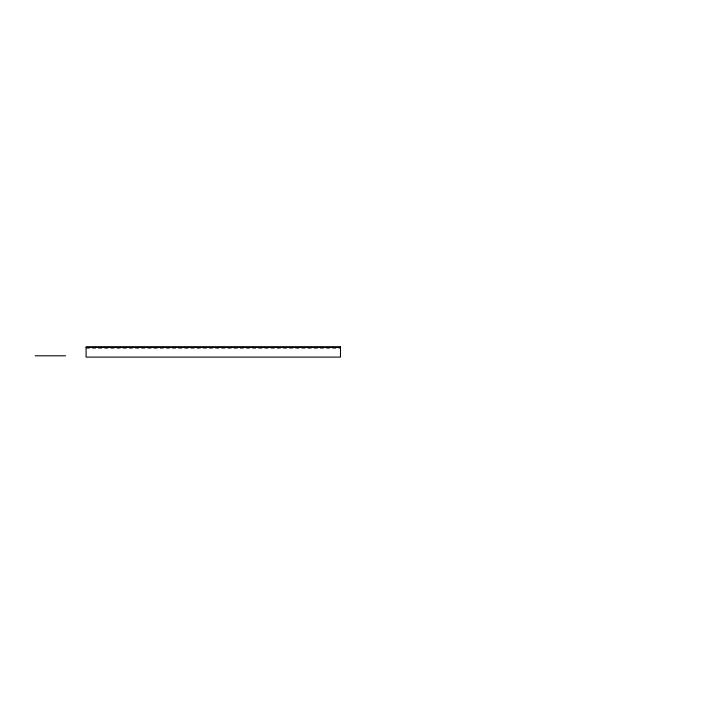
<?xml version="1.0" encoding="UTF-8"?>
<svg xmlns="http://www.w3.org/2000/svg" width="704" height="704" viewBox="0 0 704 704"><rect width="100%" height="100%" fill="white"/><g stroke="black" fill="none" stroke-linecap="round" stroke-linejoin="round"><path stroke-width="0.53" stroke-dasharray="3.52 2.64" d="M86.082 348.621L340.498 348.621"/><path stroke-width="1.06" d="M86.082 347.327L340.498 347.327M35.2 355.802L65.56 355.802M340.498 346.896L86.082 346.896L86.082 357.104L340.498 357.104L340.498 346.896"/></g></svg>
